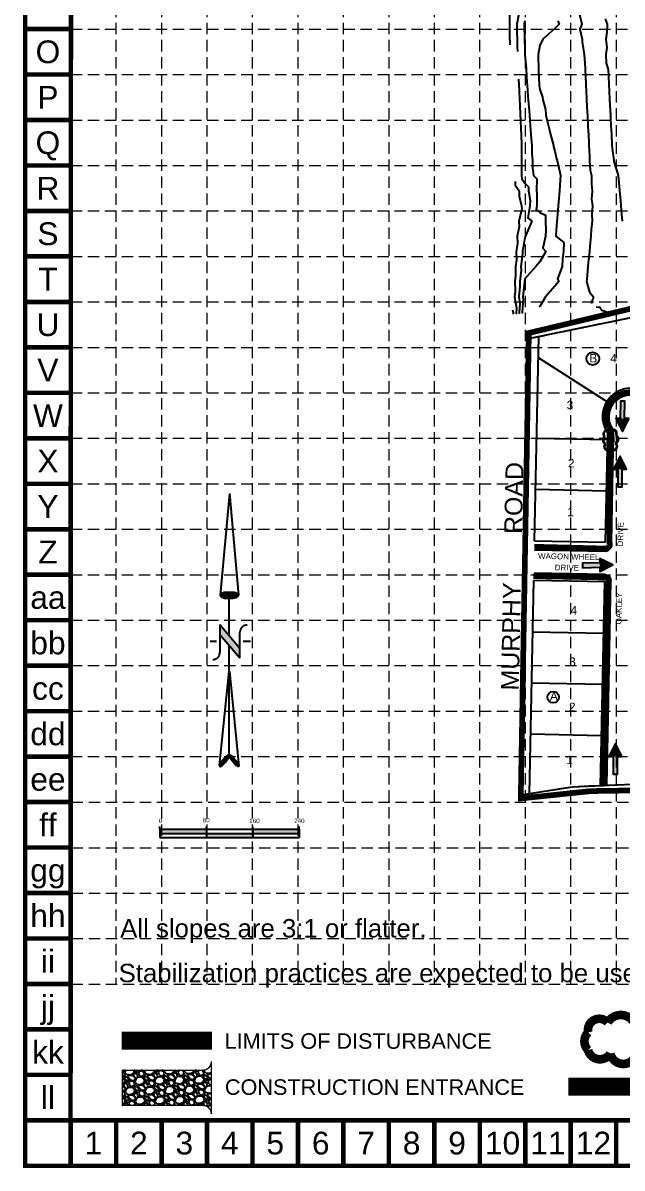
# Model space of a CAD drawing. Header units: feet. Extents: x 715 to 5843, y 11803 to 15011.
# Drawn here: x 715 to 1770, y 11803 to 13818 of the extents above; entities that cross this region are included whole.
import ezdxf
from ezdxf.enums import TextEntityAlignment as Align

# ---------------------------------------------------------------- set-up
doc = ezdxf.new("R2010")
doc.units = ezdxf.units.FT
doc.header["$LTSCALE"] = 20
doc.header["$MEASUREMENT"] = 0
for name, pattern in [('DASHED', [1.1, 0.85, -0.25]), ('HIDDEN', [0.375, 0.25, -0.125]), ('PHANTOM', [2.5, 1.25, -0.25, 0.25, -0.25, 0.25, -0.25]), ('PHANTOM2', [1.25, 0.625, -0.125, 0.125, -0.125, 0.125, -0.125])]:
    doc.linetypes.add(name, pattern=pattern)
doc.layers.get('0').update_dxf_attribs({"linetype": 'CONTINUOUS'})
for name, color, linetype in [('ARROWS', 252, 'CONTINUOUS'), ('BASE', 7, 'CONTINUOUS'), ('CONTOURS-MIN', 1, 'CONTINUOUS'), ('EROSION BLANKET', 84, 'CONTINUOUS'), ('EXISTING', 1, 'CONTINUOUS'), ('GRID', 254, 'HIDDEN'), ('LEGEND', 7, 'CONTINUOUS'), ('LIMITS OF DISTURBANCE', 1, 'DASHED'), ('LOT', 2, 'PHANTOM2'), ('LOTNO', 2, 'CONTINUOUS'), ('NARROW', 7, 'CONTINUOUS'), ('PLAT', 4, 'PHANTOM'), ('SCONTOUR', 3, 'CONTINUOUS'), ('SROW', 4, 'CONTINUOUS'), ('STORM', 5, 'CONTINUOUS')]:
    doc.layers.add(name, color=color, linetype=linetype)
doc.styles.add("L200'", font='ARIAL.TTF', dxfattribs={"height": 0.001969})
doc.styles.get("Standard").update_dxf_attribs({"font": 'ARIAL.TTF'})

# ---------------------------------------------------------------- blocks, each defined once
blk = doc.blocks.new('arrow')
blk.add_lwpolyline([(-67, -25.4), (-59.3, -25.4), (-59.6, -56.1), (-51.9, -56.2), (-51.6, -25.5), (-44, -25.5), (-55.3, -2.4), (-67, -25.4)], close=True)
at = {"color": 254}
for points in [[(-44, -25.5), (-67, -25.4), (-55.3, -2.4), (-67, -25.4)], [(-59.6, -56.1), (-51.9, -56.2), (-59.3, -25.4), (-51.6, -25.5)]]:
    blk.add_solid(points, dxfattribs=at)
blk = doc.blocks.new('North Arrow')
at = {"layer": 'NARROW'}
for p, q in [((32.43, 3.06), (32.43, 4.63)), ((0, 0), (22.36, 2)), ((0, 0), (22.33, -2.02)), ((28.77, -2.09), (34.02, 2.32)), ((36.18, 2.33), (30.46, 2.33)), ((36.16, 2.32), (31.04, -2.09)), ((39.1, 0.01), (59.96, 2.11)), ((31.2, -0.05), (21.66, -0.05)), ((21.66, -0.05), (21.66, -0.05)), ((28.77, -2.09), (34.95, -2.09)), ((57.45, -0.05), (33.41, -0.05)), ((59.83, -2.14), (39.04, -0.01)), ((57.69, -0.03), (57.77, -0.01)), ((57.77, -0.05), (57.69, -0.03)), ((32.43, -4.26), (32.43, -2.8))]:
    blk.add_line(p, q, dxfattribs=at)
blk.add_lwpolyline([(22.36, -2.03), (22.59, -1.93, 0.091577), (22.87, -1.44, 0.048306), (23.03, -0.75), (23.07, -0.01), (23.01, 0.82, 0.048306), (22.87, 1.42, 0.091577), (22.59, 1.91), (22.36, 2.01), (22.14, 1.91, 0.091577), (21.86, 1.42, 0.048306), (21.72, 0.82), (21.66, -0.01), (21.72, -0.83, 0.048306), (21.86, -1.44, 0.091577), (22.14, -1.93)], format="xyb", close=True, dxfattribs=at)
for points in [[(57.46, -0.03), (57.44, 0.08, -0.066818), (57.67, 0.47, -0.03073), (58.01, 0.84), (58.52, 1.29), (59.07, 1.7, -0.03073), (59.5, 1.95, -0.066818), (59.93, 2.1), (60.04, 2.06)], [(60.04, 2.06), (60.05, 1.95, -0.066818), (59.82, 1.56, -0.03073), (59.43, 1.14), (58.97, 0.74), (58.42, 0.33, -0.03073), (57.99, 0.08, -0.036692), (57.76, -0.02)], [(57.46, -0.04), (57.44, -0.15, 0.066818), (57.67, -0.54, 0.03073), (58.01, -0.9), (58.52, -1.36), (59.07, -1.77, 0.03073), (59.5, -2.02, 0.066818), (59.93, -2.17), (60.04, -2.13)], [(60.04, -2.13), (60.05, -2.01, 0.066818), (59.82, -1.63, 0.03073), (59.43, -1.2), (58.97, -0.8), (58.42, -0.4, 0.03073), (57.99, -0.15, 0.036692), (57.76, -0.05)]]:
    blk.add_lwpolyline(points, format="xyb", dxfattribs=at)
for centre, start, end in [((30.46, 3.86), 178.8769, 270), ((34.95, -3.62), 358.8769, 90)]:
    blk.add_arc(centre, 1.53, start, end, dxfattribs=at)
for points in [[(23.03, -0.76), (21.67, -0.05), (23.07, -0.05), (21.72, 0.82)], [(23.07, -0.05), (21.72, 0.82), (23.02, 0.75), (21.85, 1.42)], [(23.02, 0.75), (21.85, 1.42), (22.87, 1.44), (22.14, 1.91)], [(22.87, 1.44), (22.14, 1.91), (22.59, 1.91), (22.36, 2)], [(31.05, -2.09), (36.15, 2.36), (28.75, -2.06), (34.01, 2.36)], [(57.44, 0.08), (57.7, -0.01), (57.5, 0.21), (57.77, -0.01)], [(57.45, -0.04), (57.69, -0.02), (57.44, 0.08), (57.7, -0.01)], [(57.5, 0.21), (57.77, -0.01), (57.6, 0.39), (57.94, 0.06)], [(57.6, 0.39), (57.94, 0.06), (57.68, 0.5), (58.07, 0.13)], [(57.68, 0.5), (58.07, 0.13), (57.84, 0.66), (58.29, 0.26)], [(57.84, 0.66), (58.29, 0.26), (58.03, 0.86), (58.52, 0.41)], [(58.03, 0.86), (58.52, 0.41), (58.26, 1.07), (58.73, 0.57)], [(58.26, 1.07), (58.73, 0.57), (58.52, 1.3), (59.05, 0.81)], [(58.52, 1.3), (59.05, 0.81), (58.7, 1.42), (59.26, 0.99)], [(59.26, 1), (58.69, 1.42), (59.45, 1.15), (59, 1.65)], [(59.45, 1.15), (59, 1.65), (59.62, 1.34), (59.28, 1.82)], [(59.62, 1.34), (59.28, 1.82), (59.81, 1.55), (59.49, 1.95)], [(59.81, 1.55), (59.49, 1.95), (59.93, 1.73), (59.69, 2.04)], [(59.93, 1.73), (59.69, 2.04), (60.05, 1.94), (59.93, 2.1)], [(60.05, 1.94), (59.93, 2.1), (60.04, 2.06)], [(22.87, -1.44), (21.72, -0.87), (23.03, -0.76), (21.67, -0.05)], [(22.58, -1.93), (21.86, -1.45), (22.87, -1.44), (21.72, -0.87)], [(22.36, -2.01), (22.14, -1.93), (22.58, -1.93), (21.86, -1.45)], [(57.44, -0.14), (57.69, -0.02), (57.45, -0.04), (57.69, -0.02)], [(57.46, -0.19), (57.7, -0.03), (57.44, -0.14), (57.69, -0.02)], [(57.53, -0.33), (57.76, -0.05), (57.46, -0.19), (57.7, -0.03)], [(57.63, -0.48), (57.9, -0.1), (57.53, -0.33), (57.76, -0.05)], [(57.78, -0.66), (58.09, -0.2), (57.63, -0.48), (57.9, -0.1)], [(57.97, -0.87), (58.34, -0.35), (57.78, -0.66), (58.09, -0.2)], [(58.24, -1.11), (58.61, -0.54), (57.97, -0.87), (58.34, -0.35)], [(58.61, -1.43), (58.93, -0.77), (58.24, -1.11), (58.61, -0.54)], [(58.91, -1.64), (59.2, -1), (58.61, -1.43), (58.93, -0.77)], [(59.12, -1.79), (59.57, -1.36), (58.92, -1.65), (59.2, -1.01)], [(59.35, -1.93), (59.81, -1.62), (59.12, -1.79), (59.57, -1.36)], [(59.54, -1.32), (59.41, -1.18), (59.21, -1.01)], [(59.58, -2.05), (59.93, -1.79), (59.35, -1.93), (59.81, -1.62)], [(59.78, -2.13), (60.05, -2.01), (59.58, -2.05), (59.93, -1.79)], [(59.92, -2.17), (60.04, -2.13), (59.78, -2.13), (60.05, -2.01)]]:
    blk.add_solid(points, dxfattribs=at)

msp = doc.modelspace()

# ---------------------------------------------------------------- hatches: boundary and pattern name
h = msp.add_hatch(color=7)
h.paths.add_polyline_path([(1038.4, 12391.9), (1038.4, 12399.3), (956.6, 12399.3), (956.6, 12391.9)])
h.paths.add_polyline_path([(1038.4, 12391.9), (1038.4, 12384.5), (1120.1, 12384.5), (1120.1, 12391.9)])
h.paths.add_polyline_path([(1120.1, 12399.3), (1120.1, 12391.9), (1201.9, 12391.9), (1201.9, 12399.3)])
at = {"layer": 'LEGEND'}
h = msp.add_hatch(dxfattribs=at)
h.set_pattern_fill('GRAVEL', color=4, scale=24.644632, angle=-43.9343, style=0)
h.set_pattern_definition([(184.078545, (-33556.836, -2994.1582), (-295.87319128, -22.93355587), [3.31559, -328.244027]), (141.0354448, (-33560.1432, -2994.3941), (230.06908487, -187.443636255), [5.689657, -563.275868]), (88.576145, (-33564.5671, -2990.8162), (-10.617054205, -366.214933744), [4.01185, -397.173683]), (223.339445, (-33575.7635, -2988.5844), (359.732367267, 337.85077334), [5.181238, -512.942484]), (248.899445, (-33579.5318, -2992.1403), (116.453237485, 298.466307657), [5.080614, -502.981493]), (313.339445, (-33581.3608, -2996.8803), (-337.85077334, 359.732367267), [5.181238, -512.942484]), (353.7599448, (-33577.80484, -3000.6486), (-401.709899495, 44.815530607), [6.851922, -678.339783]), (28.3210448, (-33570.9935, -3001.3934), (500.41603706, 270.749963103), [6.46892, -640.423326]), (77.495345, (-33565.2989, -2998.3244), (80.30999839, 367.511492345), [5.198785, -514.6803]), (131.302145, (-33564.1733, -2993.249), (178.12338554, -205.8390778), [5.935216, -290.825465]), (178.4631448, (-33568.0907, -2988.7902), (-401.061677703, 9.968756823), [7.675521, -759.87719]), (94.879845, (-33558.3644, -3005.69), (-21.63709895, 226.17971419), [2.619749, -259.356266]), (127.534945, (-33558.5873, -3003.0798), (196.51880616, -257.785313847), [4.984057, -493.422777]), (181.065745, (-33561.624, -2999.128), (-17.099252, -17.747503), [3.485269, -31.367491]), (159.264345, (-33560.8142, -2995.801), (122.93599813, -50.00121109), [1.876886, -185.81104]), (247.867145, (-33562.5695, -2995.1364), (33.55024925, 70.3417421), [2.654301, -130.06111]), (347.029545, (-33563.5695, -2997.595), (87.44099294, -15.80266776), [4.311061, -139.390607]), (117.630845, (-33559.3685, -2998.563), (18.3957829, -51.94597), [3.117324, -74.815854]), (332.455245, (-33572.863, -2985.2188), (228.77262809, -117.750142734), [4.367029, -432.336965]), (26.411945, (-33568.991, -2987.2383), (-259.081656085, -126.82560279), [3.663696, -362.705109]), (249.264345, (-33555.9486, -2995.0132), (50.00121109, 122.93599813), [3.753747, -183.934178]), (299.676245, (-33557.2777, -2998.5238), (-126.177396734, 224.234868006), [4.367029, -432.336965]), (295.509745, (-33583.4646, -2996.2223), (-54.53909434, 120.99118906), [4.211275, -206.352562]), (250.840845, (-33581.651, -3000.023), (99.35442499, 280.718631795), [3.528569, -349.328865]), (22.867145, (-33572.8704, -3012.9317), (120.99124748, 54.5389657), [3.753747, -183.934178]), (333.419745, (-33569.4117, -3011.473), (-299.11439435, 151.30035085), [4.131204, -408.988123]), (25.509745, (-33581.5667, -3004.553), (-120.99118906, -54.53909434), [2.105637, -208.4582]), (57.375645, (-33573.9353, -3011.9057), (50.64954466, 88.089209), [1.25663, -124.406819]), (122.029545, (-33573.258, -3010.8474), (36.14328815, -69.0452125), [5.080614, -96.531793]), (142.074745, (-33575.9523, -3006.5402), (194.57420408, -153.244978293), [4.708357, -466.126678]), (259.755845, (-33565.1085, -2999.1924), (16.450965, 52.5942564), [3.554298, -85.30318]), (309.2229448, (-33565.7406, -3002.69), (267.508813196, -326.182320997), [6.20537, -614.330625]), (17.011145, (-33561.8167, -3007.4972), (-190.68472386, -55.83550062), [2.537313, -251.194703]), (46.065745, (-33559.39, -3006.755), (-0.64825, 34.846744), [1.478678, -23.165954]), (76.322145, (-33575.7943, -3005.6657), (-48.70487083, -192.62942464), [3.423731, -338.950444]), (4.078545, (-33574.9847, -3002.3391), (295.87319128, 22.93355587), [6.63118, -324.928436]), (316.065745, (-33568.37, -3001.867), (34.846744, 0.64825), [6.407604, -18.237028]), (281.370545, (-33563.756, -3006.3133), (-57.779996843, 295.22500379), [3.896661, -385.769182]), (210.120345, (-33562.9877, -3010.1334), (-86.14448465, -53.89074672), [3.588308, -175.827326]), (163.7117448, (-33566.0915, -3011.9341), (-508.194974707, 147.410506802), [5.84238, -578.396557]), (131.4918448, (-33571.6994, -3010.2955), (-213.61831744, 240.037622733), [6.180849, -611.9034])])
edge = h.paths.add_edge_path()
edge.add_line((1047.1, 11898.2), (1047.1, 11990.6))
edge.add_arc((1031.7, 11990.6), 15.4, -89.9609, 0, ccw=False)
edge.add_line((1031.7, 11975.2), (890.5, 11975.2))
edge.add_line((890.5, 11975.2), (890.5, 11913.6))
edge.add_line((890.5, 11913.6), (1031.7, 11913.6))
edge.add_arc((1031.7, 11898.2), 15.4, 0, 90.0391, ccw=False)

# ---------------------------------------------------------------- linework, layer by layer
at = {"color": 7}
for p, q in [((956.6, 12399.3), (956.6, 12404.2)), ((956.6, 12399.3), (1038.4, 12399.3)), ((956.6, 12399.3), (956.6, 12384.5)), ((956.6, 12391.9), (1201.9, 12391.9)), ((1038.4, 12399.3), (1038.4, 12404.2)), ((1038.4, 12399.3), (1201.9, 12399.3)), ((1038.4, 12399.3), (1038.4, 12384.5)), ((1120.1, 12399.3), (1120.1, 12404.2)), ((1120.1, 12399.3), (1120.1, 12384.5)), ((1201.9, 12399.3), (1201.9, 12404.2)), ((1201.9, 12399.3), (1201.9, 12384.5)), ((956.6, 12384.5), (1038.4, 12384.5)), ((1038.4, 12384.5), (1201.9, 12384.5))]:
    msp.add_line(p, q, dxfattribs=at)
at = {"layer": 'BASE', "const_width": 8}
for points in [[(719.5, 11807), (5839.5, 11807), (5839.5, 15007), (719.5, 15007)], [(799.3, 11887), (5759.7, 11886.8), (5759.6, 14927), (800.3, 14927.1)]]:
    msp.add_lwpolyline(points, close=True, dxfattribs=at)
for points in [[(799.5, 13807), (719.5, 13807)], [(799.5, 13727), (719.5, 13727)], [(799.5, 13647), (719.5, 13647)], [(799.5, 13567), (719.5, 13567)], [(799.5, 13487), (719.5, 13487)], [(799.5, 13407), (719.5, 13407)], [(799.5, 13327), (719.5, 13327)], [(799.5, 13247), (719.5, 13247)], [(799.5, 13167), (719.5, 13167)], [(799.5, 13087), (719.5, 13087)], [(799.5, 13007), (719.5, 13007)], [(799.5, 12927), (719.5, 12927)], [(799.5, 12847), (719.5, 12847)], [(799.5, 12767), (719.5, 12767)], [(799.5, 12687), (719.5, 12687)], [(799.5, 12607), (719.5, 12607)], [(799.5, 12527), (719.5, 12527)], [(799.5, 12447), (719.5, 12447)], [(799.5, 12367), (719.5, 12367)], [(799.5, 12287), (719.5, 12287)], [(799.5, 12207), (719.5, 12207)], [(799.5, 12127), (719.5, 12127)], [(799.5, 12047), (719.5, 12047)], [(799.5, 11967), (719.5, 11967)], [(799.5, 11887), (719.5, 11887)], [(799.5, 11807), (799.5, 11887)], [(879.5, 11807), (879.5, 11887)], [(959.5, 11807), (959.5, 11887)], [(1039.5, 11807), (1039.5, 11887)], [(1119.5, 11807), (1119.5, 11887)], [(1199.5, 11807), (1199.5, 11887)], [(1279.5, 11807), (1279.5, 11887)], [(1359.5, 11807), (1359.5, 11887)], [(1439.5, 11807), (1439.5, 11887)], [(1519.5, 11807), (1519.5, 11887)], [(1599.5, 11807), (1599.5, 11887)], [(1679.5, 11807), (1679.5, 11887)], [(1759.5, 11807), (1759.5, 11887)]]:
    msp.add_lwpolyline(points, dxfattribs=at)
at = {"layer": 'CONTOURS-MIN', "color": 5}
for points, elevation in [([(1605.1, 13923.7), (1605.4, 13922.2), (1601.8, 13898.9), (1602.4, 13895.6), (1598.5, 13888.5), (1592.3, 13868.9), (1592.3, 13862.7), (1587.5, 13842.3), (1587.5, 13831.1), (1584.7, 13815.6), (1584.7, 13801.7), (1585, 13789), (1585.5, 13775.8), (1585.7, 13767.4)], 579), ([(1694.9, 13832.8), (1699.1, 13815.6), (1695.6, 13806.9), (1699.7, 13789), (1699.9, 13784.6), (1703.1, 13762.3), (1703.2, 13761.2), (1704.3, 13747.9), (1704.8, 13736.3), (1704.9, 13735.7), (1706.1, 13710.9), (1706.2, 13709), (1707.3, 13685.5), (1707.5, 13682.4), (1708.6, 13660.1), (1708.8, 13655.7), (1709.8, 13634.7), (1710.1, 13629.1), (1711.1, 13609.3), (1711.4, 13602.4), (1712.3, 13583.9), (1712.7, 13575.8), (1713.9, 13558.9), (1716.2, 13549.1), (1715.8, 13534.2), (1717.1, 13522.5), (1716.1, 13507.8), (1717.6, 13495.8), (1716.5, 13481.5), (1717.1, 13469.2), (1715.7, 13454.1), (1714.7, 13442.5), (1713.1, 13424.8), (1712.3, 13415.9), (1710.4, 13395.5), (1709.9, 13389.2), (1707.8, 13366.2), (1707.5, 13362.6), (1712.3, 13344), (1719.7, 13335.9), (1715.4, 13324)], 576), ([(1598.5, 13821.4), (1597.5, 13815.6), (1597.5, 13814.6), (1598, 13789), (1598.1, 13788.5), (1598.5, 13771.3), (1599, 13762.8), (1598.9, 13762.3), (1600.8, 13738), (1600.8, 13735.7), (1602.5, 13713), (1602.7, 13709), (1604.2, 13688.1), (1604.7, 13682.4), (1606.1, 13663.4), (1606.8, 13655.7), (1608, 13638.7), (1609, 13629.1), (1609.8, 13613.8), (1610.9, 13602.4), (1611, 13588.3), (1612.3, 13575.8), (1612.4, 13563.2), (1614.1, 13549.1), (1619.7, 13543.8), (1619.4, 13522.5), (1620.1, 13517.6), (1619.7, 13495.8), (1618.7, 13489.6), (1624.9, 13484.3), (1635.2, 13479.5), (1634.9, 13469.2), (1635.5, 13453.2), (1635.3, 13442.5), (1630.5, 13421.5), (1635.9, 13415.9), (1624.9, 13397.2), (1617.9, 13389.2), (1598.5, 13367.3), (1598, 13362.6), (1598, 13362.1), (1595.3, 13335.9), (1596, 13332.4), (1594.2, 13308.7), (1595.3, 13307.4)], 578), ([(1657, 13821.3), (1658.9, 13815.6), (1651.4, 13808.3), (1630.7, 13789), (1624.9, 13777.9), (1622.2, 13762.3), (1622.4, 13759.8), (1622.8, 13735.7), (1623, 13733.7), (1624.2, 13709), (1624.2, 13708.3), (1624.9, 13700.6), (1629.9, 13687.4), (1630.2, 13682.4), (1635, 13665.8), (1635.9, 13655.7), (1638.9, 13643.2), (1642.4, 13629.1), (1644.2, 13621.8), (1648.9, 13602.4), (1649.4, 13600.4), (1651.4, 13592.2), (1654.6, 13579), (1655.4, 13575.8), (1659.8, 13557.6), (1661.7, 13549.1), (1660.5, 13531.6), (1659.7, 13522.5), (1658.1, 13502.6), (1657.5, 13495.8), (1655.7, 13473.5), (1655.3, 13469.2), (1653.3, 13444.5), (1653.2, 13442.5), (1667.2, 13431.8), (1666.6, 13415.9), (1664.8, 13402.7), (1664.2, 13389.2), (1656.2, 13367.5), (1658.6, 13362.6), (1651.4, 13354.4), (1635.1, 13335.9), (1624.9, 13318.8), (1623.9, 13317.6)], 577), ([(1587.8, 13718.8), (1588.2, 13709), (1588.7, 13699.1), (1589.4, 13682.4), (1589.8, 13673.6), (1590.6, 13655.7), (1590.9, 13648.1), (1591.7, 13629.1), (1592, 13622.6), (1592.6, 13602.4), (1592.8, 13596.7), (1592.9, 13575.8), (1593.1, 13570.3), (1593.1, 13549.1), (1593.2, 13543.8), (1598.5, 13536.1), (1605.4, 13529.5), (1605.3, 13522.5), (1607.9, 13505.3), (1607.7, 13495.8), (1604.3, 13475), (1611.1, 13469.2), (1600.4, 13444.5), (1600.7, 13442.5), (1598.5, 13440.1), (1594.8, 13415.9), (1594.9, 13412.2), (1591.9, 13389.2), (1592, 13382.7), (1589.7, 13362.6), (1589.8, 13353.9), (1588, 13335.9), (1590.1, 13324.1), (1588.9, 13308.1), (1590.1, 13306.5)], 579), ([(1577.3, 13313), (1578.3, 13307.7), (1578.2, 13306.7), (1578.9, 13305.7)], 581), ([(1724.2, 13318.2), (1730.7, 13318), (1734, 13312.6), (1742.4, 13309.3), (1738, 13307.6)], 576)]:
    msp.add_lwpolyline(points, dxfattribs=dict(at, elevation=elevation))
at = {"layer": 'EROSION BLANKET', "const_width": 10}
for points in [[(1615.6, 12896.2), (1740.3, 12893, 0.467149), (1747.5, 12901.2), (1749.7, 13101.1), (1745.7, 13106.2, -0.831057), (1814.7, 13156.3), (2039.3, 13153.1), (2048.1, 13157.7), (2053.1, 13167.8), (2053, 13189.8), (2053.1, 13206.8, 0.218453), (1932.6, 13418, -3.75224)], [(1738.1, 12476.7), (1745.2, 12835.7, 0.449652), (1739.5, 12842.2), (1613.7, 12844.6)]]:
    msp.add_lwpolyline(points, format="xyb", dxfattribs=at)
at = {"layer": 'GRID', "color": 252, "linetype": 'HIDDEN', "lineweight": 0, "ltscale": 4}
for p, q in [((879.2, 14927.8), (879.2, 12126.7)), ((959.2, 14927.8), (959.2, 12126.7)), ((1039.2, 14927.8), (1039.2, 12126.7)), ((1119.2, 14927.8), (1119.2, 12126.7)), ((1199.2, 14927.8), (1199.2, 12126.7)), ((1279.2, 14927.8), (1279.2, 12126.7)), ((1359.2, 14927.8), (1359.2, 12126.7)), ((1439.2, 14927.8), (1439.2, 12126.7)), ((1519.2, 14927.8), (1519.2, 12126.7)), ((1599.2, 14927.8), (1599.2, 12126.7)), ((1679.2, 14927.8), (1679.2, 12126.7)), ((1759.2, 14927.8), (1759.2, 12126.7)), ((799.5, 13807), (5759.5, 13807)), ((799.5, 13727), (5759.5, 13727)), ((799.5, 13647), (5759.5, 13647)), ((799.5, 13567), (5759.5, 13567)), ((799.5, 13487), (5759.5, 13487)), ((799.5, 13407), (5759.5, 13407)), ((799.5, 13327), (5759.5, 13327)), ((799.5, 13247), (5759.5, 13247)), ((799.5, 13167), (5759.5, 13167)), ((799.5, 13087), (5759.5, 13087)), ((799.5, 13007), (5759.5, 13007)), ((799.5, 12927), (5759.5, 12927)), ((799.5, 12847), (5759.5, 12847)), ((799.5, 12767), (5759.5, 12767)), ((799.5, 12687), (5759.5, 12687)), ((799.5, 12607), (5759.5, 12607)), ((799.5, 12527), (5759.5, 12527)), ((801.2, 12446.7), (5761.2, 12446.7)), ((801.2, 12366.7), (5761.2, 12366.7)), ((801.2, 12286.7), (5761.2, 12286.7)), ((801.2, 12206.7), (5761.2, 12206.7)), ((801.2, 12126.7), (5761.2, 12126.7))]:
    msp.add_line(p, q, dxfattribs=at)
at = {"layer": 'LEGEND', "color": 170, "ltscale": 100}
for points, const_width in [([(1740.8, 13076.8, 0.520567), (1740.8, 13076.8, 0.765195), (1746.3, 13066.4, 0.417879), (1755.8, 13066.4, 0.6649), (1757.5, 13078.5, 0.744833), (1758.5, 13092, 0.975642), (1749.6, 13100.4, 0.520567), (1739.2, 13098.2, 0.520567), (1739.9, 13090.5, 0.540264), (1740.8, 13076.8)], 4.65), ([(1744.6, 12059.1, 0.520567), (1744.6, 12059.1, 0.765195), (1710.2, 12041.8, 0.417879), (1710, 12010.7, 0.6649), (1749.2, 12004.7, 0.744833), (1793.5, 12001, 0.975642), (1821, 12029.5, 0.520567), (1814.2, 12063.8, 0.520567), (1789, 12061.5, 0.540264), (1744.6, 12059.1)], 15.2)]:
    msp.add_lwpolyline(points, format="xyb", close=True, dxfattribs=dict(at, const_width=const_width))
at = {"layer": 'LEGEND', "color": 1, "linetype": 'HIDDEN', "ltscale": 8, "const_width": 31.7}
msp.add_lwpolyline([(889.4, 12027.1), (1048.3, 12027.1)], dxfattribs=at)
at = {"layer": 'LEGEND', "color": 4, "const_width": 2.46}
msp.add_lwpolyline([(1047.1, 11898.2), (1047.1, 11990.6, -0.414014), (1031.7, 11975.2), (890.5, 11975.2), (890.5, 11913.6), (1031.7, 11913.6, -0.414413)], format="xyb", close=True, dxfattribs=at)
at = {"layer": 'LEGEND', "color": 200, "const_width": 31.7}
msp.add_lwpolyline([(1675.4, 11946.1), (1834.4, 11946.1)], dxfattribs=at)
at = {"layer": 'LIMITS OF DISTURBANCE', "ltscale": 6, "const_width": 10}
msp.add_lwpolyline([(2329.2, 12307.2), (2362.2, 12310.6), (2403.9, 12376.7), (2311.8, 12647.7), (2211, 12835.4), (2136.8, 13073.3), (2109.4, 13249.1), (2026, 13402.2), (1920.7, 13459.6), (1818.1, 13322.9), (1605.8, 13272.3), (1591.6, 12453.4), (1715.1, 12466.3), (1818.2, 12467.9), (2043.4, 12444.5), (2096.7, 12432.1), (2117.6, 12307.9)], close=True, dxfattribs=at)
at = {"layer": 'LOT', "color": 7, "linetype": 'Continuous'}
for p, q in [((1622.4, 13229.3), (1743.2, 13152)), ((1619.5, 13087.3), (1744.4, 13084.8)), ((1617.6, 12997.4), (1742.6, 12994.8)), ((1737.5, 12743.6), (1612.5, 12746.2)), ((1735.6, 12653.7), (1610.7, 12656.2)), ((1733.8, 12563.7), (1608.8, 12566.2))]:
    msp.add_line(p, q, dxfattribs=at)
at = {"layer": 'LOTNO', "color": 7}
for centre, radius in [((1718.4, 13227.2), 11.3), ((1648.6, 12631.6), 10.2)]:
    msp.add_circle(centre, radius, dxfattribs=at)
at = {"layer": 'PLAT', "color": 7}
for p, q in [((1608.1, 13263.1), (1819.4, 13306.3)), ((1608.1, 13263.1), (1819.4, 13306.3)), ((1608.1, 13263.1), (1819.4, 13306.3)), ((1608.1, 13263.1), (1819.4, 13306.3)), ((1591.6, 12459.1), (1608.1, 13263.1)), ((1682.5, 12473.5), (1591.6, 12459.1)), ((1682.5, 12473.5), (1591.6, 12459.1)), ((1787.6, 12477.9), (1682.5, 12473.5)), ((1787.6, 12477.9), (1682.5, 12473.5))]:
    msp.add_line(p, q, dxfattribs=at)
at = {"layer": 'PLAT', "color": 7, "linetype": 'Continuous'}
for p, q in [((1608.1, 13263.1), (1819.4, 13306.3)), ((1591.6, 12459.1), (1608.1, 13263.1)), ((1682.5, 12473.5), (1591.6, 12459.1)), ((1787.6, 12477.9), (1682.5, 12473.5))]:
    msp.add_line(p, q, dxfattribs=at)
at = {"layer": 'SCONTOUR', "color": 5}
for points, elevation in [([(1568.8, 13920.9), (1569.5, 13919.7), (1572, 13895.6), (1572, 13895.5), (1571.9, 13868.9), (1571.9, 13868.8), (1571.9, 13842.3), (1571.9, 13842.1), (1571.8, 13815.6), (1571.8, 13815.4), (1571.8, 13789), (1571.8, 13788.7), (1572.1, 13786.7), (1572.3, 13779.3)], 580), ([(1739.9, 13824.9), (1743.4, 13815.6), (1743.3, 13801.7), (1741.5, 13789), (1742.9, 13774.6), (1741.5, 13762.3), (1742.1, 13747.1), (1745.4, 13735.7), (1746, 13724.4), (1746.7, 13709), (1747.2, 13699), (1748, 13682.4), (1748.5, 13673.6), (1749.3, 13655.7), (1749.7, 13648.2), (1750.7, 13629.1), (1751, 13622.9), (1752, 13602.4), (1752.2, 13597.5), (1755.2, 13575.8), (1755.5, 13574.1), (1757.1, 13568.6), (1761.6, 13553.6), (1762.8, 13549.1), (1764.6, 13530), (1765.3, 13522.5), (1766.9, 13505.6), (1767.8, 13495.8), (1769.1, 13481.3), (1770.2, 13469.2)], 575), ([(1581.8, 13538.7), (1581.9, 13532.4), (1588.7, 13522.5), (1589, 13512.9), (1593.1, 13495.8), (1593.3, 13490.6), (1588.3, 13469.2), (1588.6, 13459.2), (1585.5, 13442.5), (1585.8, 13429.8), (1583.7, 13415.9), (1584, 13401.2), (1582.4, 13389.2), (1582.6, 13373.3), (1581.4, 13362.6), (1581.7, 13345.6), (1580.7, 13335.9), (1584.2, 13315.9), (1583.5, 13307.4), (1584.5, 13306.2)], 580)]:
    msp.add_lwpolyline(points, dxfattribs=dict(at, elevation=elevation))
at = {"layer": 'SROW', "color": 7}
for p, q in [((1615.8, 12906.8), (1623.1, 13266.2)), ((1751.4, 12902.5), (1754.8, 13101.1)), ((1740.8, 12904.2), (1744.7, 13095.9)), ((1615.8, 12906.8), (1740.8, 12904.2)), ((1740.7, 12887.7), (1615.7, 12890.2)), ((1606.7, 12461.5), (1614.4, 12836.8)), ((1739.3, 12834.2), (1614.4, 12836.8)), ((1740, 12847.2), (1615, 12849.8)), ((1743, 12476.9), (1750.3, 12835.6)), ((1732, 12475.6), (1739.3, 12834.2))]:
    msp.add_line(p, q, dxfattribs=at)
for points in [[(1751.4, 12903.7), (1751.4, 12902.5, -0.379049), (1740.7, 12887.7, -1.42574)], [(1735.1, 12847.4), (1740, 12847.2, -0.403576), (1750.3, 12835.5, -1.42574)]]:
    msp.add_lwpolyline(points, format="xyb", dxfattribs=at)
for centre, radius, start, end in [((1785.3, 13125.1), 50, 51.9592, 215.699), ((1784.4, 13124.8), 38.2, 46.1351, 218.1767)]:
    msp.add_arc(centre, radius, start, end, dxfattribs=at)
at = {"layer": 'STORM', "color": 5}
for p, q in [((1751, 13079.7), (1751.1, 13090.7)), ((1751.6, 13079.7), (1751, 13079.7)), ((1751.1, 13090.7), (1754.6, 13090.7)), ((1751.5, 13080.2), (1751.6, 13090.2)), ((1754, 13080.2), (1751.5, 13080.2)), ((1751.6, 13090.2), (1754.1, 13090.2)), ((1754.5, 13079.7), (1753.3, 13079.7)), ((1754.1, 13090.2), (1754, 13080.2)), ((1754.6, 13090.7), (1754.5, 13079.7))]:
    msp.add_line(p, q, dxfattribs=at)

# ---------------------------------------------------------------- block references
at = {"layer": 'ARROWS'}
for p, rotation in [((1715.1, 13096.4), 180), ((1757.8, 12809.2), 271.7188890245748)]:
    msp.add_blockref('arrow', p, dxfattribs=dict(at, rotation=rotation))
for p in [(1821.9, 13058), (1813.7, 12552.4)]:
    msp.add_blockref('arrow', p, dxfattribs=at)
at = {"layer": 'BASE', "xscale": 8, "yscale": 8, "zscale": 7.999999999999829, "rotation": 270}
msp.add_blockref('North Arrow', (1078.8, 12989.7), dxfattribs=at)

# ---------------------------------------------------------------- texts
at = {"color": 7}
for s, rotation, p in [('OAKLEY                     DRIVE', 88.8062, (1765.6, 12849.7)), ('WAGON WHEEL', 358.8062, (1676, 12878.9)), ('DRIVE', 358.8062, (1672.8, 12859.5))]:
    msp.add_text(s, height=10, rotation=rotation, dxfattribs=at).set_placement(p, align=Align.MIDDLE)
for s, p in [('0', (954.5, 12410)), ('80', (1032, 12411.2)), ('160', (1113.8, 12410)), ('240', (1192.9, 12410))]:
    msp.add_text(s, height=7.85, dxfattribs=at).set_placement(p)
at = {"layer": 'BASE'}
for s, p in [('O', (759.5, 13767)), ('P', (759.5, 13687)), ('Q', (759.5, 13607)), ('R', (759.5, 13527)), ('S', (759.5, 13447)), ('T', (759.5, 13367)), ('U', (759.5, 13287)), ('V', (759.5, 13207)), ('W', (759.5, 13127)), ('X', (759.5, 13047)), ('Y', (759.5, 12967)), ('Z', (759.5, 12887)), ('aa', (759.5, 12807)), ('bb', (759.5, 12727)), ('cc', (759.5, 12647)), ('dd', (759.5, 12567)), ('ee', (759.5, 12487)), ('ff', (759.5, 12407)), ('gg', (759.5, 12327)), ('hh', (759.5, 12247)), ('ii', (759.5, 12167)), ('jj', (759.5, 12087)), ('kk', (759.5, 12007)), ('ll', (759.5, 11927)), ('2', (919.5, 11847)), ('3', (999.5, 11847)), ('6', (1239.5, 11847)), ('8', (1399.5, 11847)), ('9', (1479.5, 11847)), ('10', (1559.5, 11847)), ('12', (1719.5, 11847)), ('1', (839.5, 11847)), ('4', (1079.5, 11847)), ('5', (1159.5, 11847)), ('7', (1319.5, 11847)), ('11', (1639.5, 11847))]:
    msp.add_text(s, height=40, dxfattribs=at).set_placement(p, align=Align.MIDDLE_CENTER)
at = {"layer": 'BASE', "color": 7, "style": "L200'"}
for s, p in [('All slopes are 3:1 or flatter.', (886.7, 12208.7)), ('Stabilization practices are expected to be used at all disturbed areas.', (883.9, 12130))]:
    msp.add_text(s, height=32.444, dxfattribs=at).set_placement(p)
at = {"layer": 'EXISTING', "color": 7}
msp.add_text('MURPHY       ROAD', height=31.4, rotation=88.8062, dxfattribs=at).set_placement((1576.5, 12844.3), align=Align.MIDDLE)
at = {"layer": 'LEGEND', "style": "L200'"}
for s, p in [('LIMITS OF DISTURBANCE', (1070.3, 12012.9)), ('CONSTRUCTION ENTRANCE', (1070.9, 11931.9))]:
    msp.add_text(s, height=27.279, dxfattribs=at).set_placement(p)
at = {"layer": 'LOTNO', "color": 7}
for s, p in [('B', (1712.2, 13220.4)), ('4', (1749.2, 13220.4)), ('3', (1672.4, 13138)), ('2', (1674.6, 13035.7)), ('1', (1673.2, 12949.9)), ('4', (1679.1, 12776.9)), ('3', (1676.8, 12686.5)), ('A', (1642.9, 12625.6)), ('2', (1676.4, 12606.9)), ('1', (1671.5, 12513.7))]:
    msp.add_text(s, height=15, dxfattribs=at).set_placement(p)

doc.saveas('drawing.dxf')
